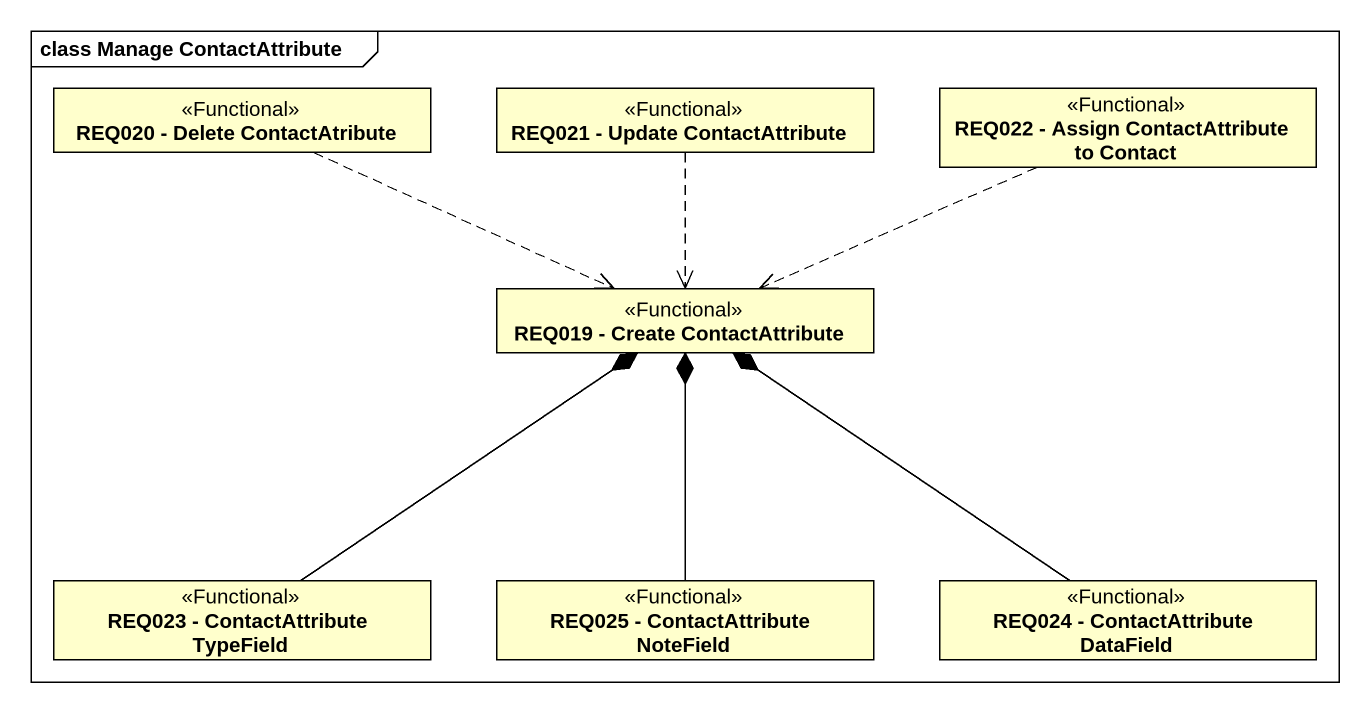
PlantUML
@startuml
mainframe class Manage ContactAttribute
hide circle
hide empty members
class "REQ020 - Delete ContactAtribute" as REQ020_Delete <<Functional>>
class "REQ021 - Update ContactAttribute" as REQ021_Update <<Functional>>
class "REQ022 - Assign ContactAttribute to Contact" as REQ022_Assign <<Functional>>
class "REQ019 - Create ContactAttribute" as REQ019_Create <<Functional>>
class "REQ023 - ContactAttribute TypeField" as REQ023_ContactAttribute <<Functional>>
class "REQ025 - ContactAttribute NoteField" as REQ025_ContactAttribute <<Functional>>
class "REQ024 - ContactAttribute DataField" as REQ024_ContactAttribute <<Functional>>
REQ020_Delete .right.> REQ019_Create
REQ021_Update ..> REQ019_Create
REQ022_Assign .left.> REQ019_Create
REQ023_ContactAttribute -up-* REQ019_Create
REQ025_ContactAttribute -up-* REQ019_Create
REQ024_ContactAttribute -up-* REQ019_Create
@enduml
